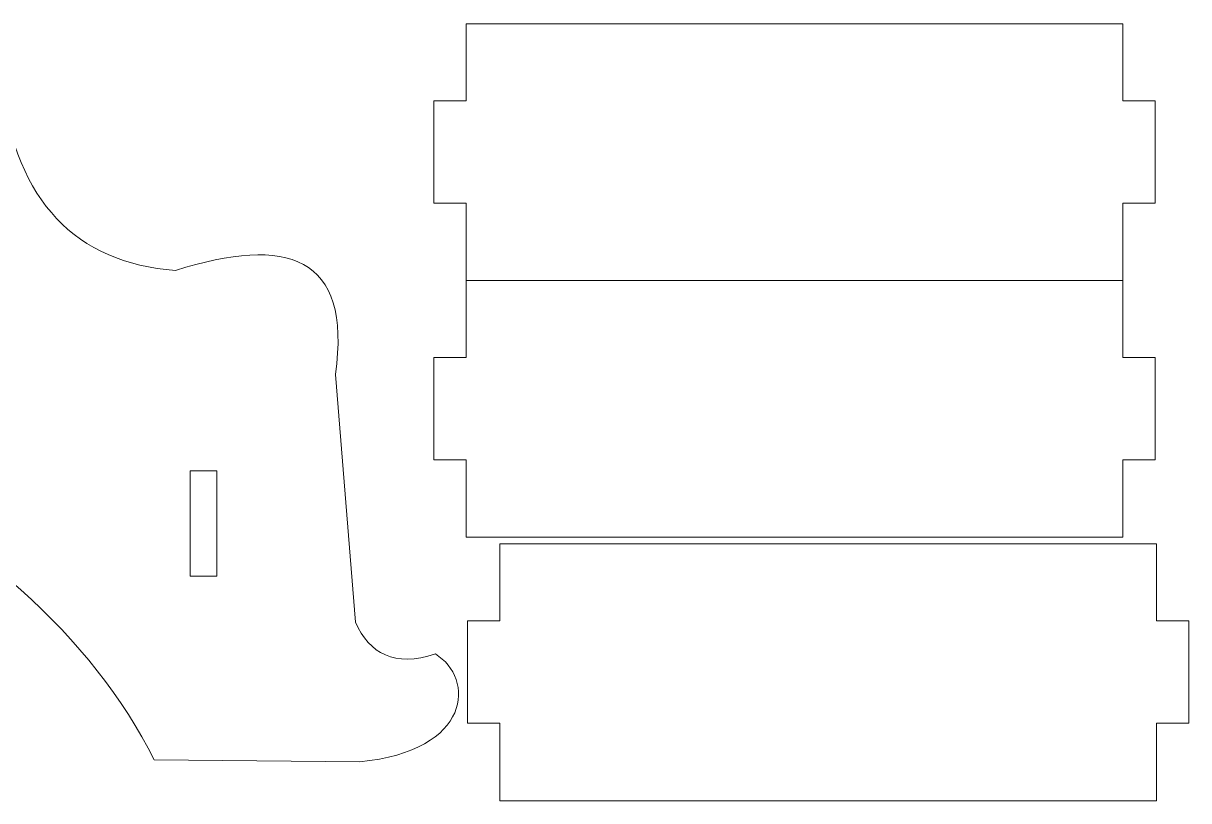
# Model space of a CAD drawing. Header units: inches. Extents: x -31.9 to -12.7, y 37 to 58.3.
# Drawn here: x -21.825 to -17.853, y 37.033 to 39.685 of the extents above; entities that cross this region are included whole.
import ezdxf

# ---------------------------------------------------------------- set-up
doc = ezdxf.new("R2010")
doc.units = ezdxf.units.IN
doc.header["$MEASUREMENT"] = 0
doc.layers.add('Layer 1', color=7, linetype='Continuous')

msp = doc.modelspace()

# ---------------------------------------------------------------- linework, layer by layer
at = {"layer": 'Layer 1', "color": 1, "lineweight": 20}
for points, knots in [([(-25.9559, 53.1147), (-29.8494, 52.5202), (-31.9297, 48.6186), (-31.5521, 45.9322), (-31.5521, 45.9322), (-31.1745, 43.2458), (-29.5653, 41.5432), (-27.0747, 40.3191), (-27.0747, 40.3191), (-27.0747, 40.3191), (-27.0441, 39.4683), (-27.0441, 39.4683), (-27.0441, 39.4683), (-27.0971, 39.0787), (-27.2931, 38.8678), (-27.6367, 38.8416), (-27.6367, 38.8416), (-28.0154, 38.9616), (-28.2391, 38.8942), (-28.1817, 38.4873), (-28.1817, 38.4873), (-28.1817, 38.4873), (-28.2498, 37.6426), (-28.2498, 37.6426), (-28.2498, 37.6426), (-28.298, 37.5337), (-28.3833, 37.4881), (-28.5223, 37.5336), (-28.5223, 37.5336), (-28.6574, 37.4519), (-28.6495, 37.2032), (-28.2635, 37.1658), (-28.2635, 37.1658), (-28.2635, 37.1658), (-27.4957, 37.1697), (-27.4957, 37.1697), (-27.4957, 37.1697), (-27.076, 38.0108), (-25.8653, 38.6187), (-24.4369, 38.6187), (-24.4369, 38.6187), (-23.0101, 38.6187), (-21.8005, 38.0122), (-21.3794, 37.1726), (-21.3794, 37.1726), (-21.3794, 37.1726), (-20.6798, 37.1658), (-20.6798, 37.1658), (-20.6798, 37.1658), (-20.2938, 37.2032), (-20.2858, 37.4519), (-20.4209, 37.5336), (-20.4209, 37.5336), (-20.5599, 37.4881), (-20.6452, 37.5337), (-20.6934, 37.6426), (-20.6934, 37.6426), (-20.6934, 37.6426), (-20.7615, 38.4873), (-20.7615, 38.4873), (-20.7615, 38.4873), (-20.7042, 38.8942), (-20.9278, 38.9616), (-21.3065, 38.8416), (-21.3065, 38.8416), (-21.6502, 38.8678), (-21.8461, 39.0787), (-21.8991, 39.4683), (-21.8991, 39.4683), (-21.8991, 39.4683), (-21.8594, 40.6551), (-21.8594, 40.6551), (-21.8594, 40.6551), (-20.2534, 41.3862), (-18.9994, 42.6679), (-18.344, 44.2135), (-18.344, 44.2135), (-18.7663, 43.9401), (-19.227, 43.7186), (-19.7183, 43.5588), (-19.7183, 43.5588), (-20.1065, 43.4325), (-20.5136, 43.3448), (-20.9359, 43.3006), (-20.9359, 43.3006), (-24.1812, 42.9608), (-27.0876, 45.3161), (-27.4274, 48.5615), (-27.4274, 48.5615), (-27.6081, 50.2865), (-27.0272, 51.9158), (-25.9559, 53.1147)], [0, 0, 0, 0, 0.041667, 0.041667, 0.041667, 0.041667, 0.083333, 0.083333, 0.083333, 0.083333, 0.125, 0.125, 0.125, 0.125, 0.166667, 0.166667, 0.166667, 0.166667, 0.208333, 0.208333, 0.208333, 0.208333, 0.25, 0.25, 0.25, 0.25, 0.291667, 0.291667, 0.291667, 0.291667, 0.333333, 0.333333, 0.333333, 0.333333, 0.375, 0.375, 0.375, 0.375, 0.416667, 0.416667, 0.416667, 0.416667, 0.458333, 0.458333, 0.458333, 0.458333, 0.5, 0.5, 0.5, 0.5, 0.541667, 0.541667, 0.541667, 0.541667, 0.583333, 0.583333, 0.583333, 0.583333, 0.625, 0.625, 0.625, 0.625, 0.666667, 0.666667, 0.666667, 0.666667, 0.708333, 0.708333, 0.708333, 0.708333, 0.75, 0.75, 0.75, 0.75, 0.791667, 0.791667, 0.791667, 0.791667, 0.833333, 0.833333, 0.833333, 0.833333, 0.875, 0.875, 0.875, 0.875, 0.916667, 0.916667, 0.916667, 0.916667, 1, 1, 1, 1]), ([(-18.0779, 39.0715), (-18.0779, 39.0715), (-18.0779, 38.8072), (-18.0779, 38.8072), (-18.0779, 38.8072), (-18.0779, 38.8072), (-20.3159, 38.8072), (-20.3159, 38.8072), (-20.3159, 38.8072), (-20.3159, 38.8072), (-20.3159, 39.0715), (-20.3159, 39.0715), (-20.3159, 39.0715), (-20.3159, 39.0715), (-20.4261, 39.0715), (-20.4261, 39.0715), (-20.4261, 39.0715), (-20.4261, 39.0715), (-20.4261, 39.4205), (-20.4261, 39.4205), (-20.4261, 39.4205), (-20.4261, 39.4205), (-20.3159, 39.4205), (-20.3159, 39.4205), (-20.3159, 39.4205), (-20.3159, 39.4205), (-20.3159, 39.6827), (-20.3159, 39.6827), (-20.3159, 39.6827), (-20.3159, 39.6827), (-18.0779, 39.6827), (-18.0779, 39.6827), (-18.0779, 39.6827), (-18.0779, 39.6827), (-18.0779, 39.4205), (-18.0779, 39.4205), (-18.0779, 39.4205), (-18.0779, 39.4205), (-17.9676, 39.4205), (-17.9676, 39.4205), (-17.9676, 39.4205), (-17.9676, 39.4205), (-17.9676, 39.0715), (-17.9676, 39.0715), (-17.9676, 39.0715), (-17.9676, 39.0715), (-17.9676, 39.0715), (-17.9676, 39.0715), (-17.9676, 39.0715), (-17.9676, 39.0715), (-18.0779, 39.0715), (-18.0779, 39.0715)], [0, 0, 0, 0, 0.071429, 0.071429, 0.071429, 0.071429, 0.142857, 0.142857, 0.142857, 0.142857, 0.214286, 0.214286, 0.214286, 0.214286, 0.285714, 0.285714, 0.285714, 0.285714, 0.357143, 0.357143, 0.357143, 0.357143, 0.428571, 0.428571, 0.428571, 0.428571, 0.5, 0.5, 0.5, 0.5, 0.571429, 0.571429, 0.571429, 0.571429, 0.642857, 0.642857, 0.642857, 0.642857, 0.714286, 0.714286, 0.714286, 0.714286, 0.785714, 0.785714, 0.785714, 0.785714, 0.857143, 0.857143, 0.857143, 0.857143, 1, 1, 1, 1]), ([(-18.0779, 38.8072), (-18.0779, 38.8072), (-18.0779, 38.5449), (-18.0779, 38.5449), (-18.0779, 38.5449), (-18.0779, 38.5449), (-17.9676, 38.5449), (-17.9676, 38.5449), (-17.9676, 38.5449), (-17.9676, 38.5449), (-17.9676, 38.196), (-17.9676, 38.196), (-17.9676, 38.196), (-17.9676, 38.196), (-17.9676, 38.196), (-17.9676, 38.196), (-17.9676, 38.196), (-17.9676, 38.196), (-18.0779, 38.196), (-18.0779, 38.196), (-18.0779, 38.196), (-18.0779, 38.196), (-18.0779, 37.9316), (-18.0779, 37.9316), (-18.0779, 37.9316), (-18.0779, 37.9316), (-20.3159, 37.9316), (-20.3159, 37.9316), (-20.3159, 37.9316), (-20.3159, 37.9316), (-20.3159, 38.196), (-20.3159, 38.196), (-20.3159, 38.196), (-20.3159, 38.196), (-20.4261, 38.196), (-20.4261, 38.196), (-20.4261, 38.196), (-20.4261, 38.196), (-20.4261, 38.5449), (-20.4261, 38.5449), (-20.4261, 38.5449), (-20.4261, 38.5449), (-20.3159, 38.5449), (-20.3159, 38.5449), (-20.3159, 38.5449), (-20.3159, 38.5449), (-20.3159, 38.8072), (-20.3159, 38.8072)], [0, 0, 0, 0, 0.076923, 0.076923, 0.076923, 0.076923, 0.153846, 0.153846, 0.153846, 0.153846, 0.230769, 0.230769, 0.230769, 0.230769, 0.307692, 0.307692, 0.307692, 0.307692, 0.384615, 0.384615, 0.384615, 0.384615, 0.461538, 0.461538, 0.461538, 0.461538, 0.538462, 0.538462, 0.538462, 0.538462, 0.615385, 0.615385, 0.615385, 0.615385, 0.692308, 0.692308, 0.692308, 0.692308, 0.769231, 0.769231, 0.769231, 0.769231, 0.846154, 0.846154, 0.846154, 0.846154, 1, 1, 1, 1]), ([(-21.2566, 37.7993), (-21.2566, 37.7993), (-21.2566, 38.158), (-21.2566, 38.158), (-21.2566, 38.158), (-21.2566, 38.158), (-21.1661, 38.158), (-21.1661, 38.158), (-21.1661, 38.158), (-21.1661, 38.158), (-21.1661, 37.7993), (-21.1661, 37.7993), (-21.1661, 37.7993), (-21.1661, 37.7993), (-21.2566, 37.7993), (-21.2566, 37.7993)], [0, 0, 0, 0, 0.2, 0.2, 0.2, 0.2, 0.4, 0.4, 0.4, 0.4, 0.6, 0.6, 0.6, 0.6, 1, 1, 1, 1]), ([(-17.9632, 37.0332), (-17.9632, 37.0332), (-17.9632, 37.2975), (-17.9632, 37.2975), (-17.9632, 37.2975), (-17.9632, 37.2975), (-17.853, 37.2975), (-17.853, 37.2975), (-17.853, 37.2975), (-17.853, 37.2975), (-17.853, 37.2975), (-17.853, 37.2975), (-17.853, 37.2975), (-17.853, 37.2975), (-17.853, 37.6465), (-17.853, 37.6465), (-17.853, 37.6465), (-17.853, 37.6465), (-17.9632, 37.6465), (-17.9632, 37.6465), (-17.9632, 37.6465), (-17.9632, 37.6465), (-17.9632, 37.9087), (-17.9632, 37.9087), (-17.9632, 37.9087), (-17.9632, 37.9087), (-20.2012, 37.9087), (-20.2012, 37.9087), (-20.2012, 37.9087), (-20.2012, 37.9087), (-20.2012, 37.6465), (-20.2012, 37.6465), (-20.2012, 37.6465), (-20.2012, 37.6465), (-20.3114, 37.6465), (-20.3114, 37.6465), (-20.3114, 37.6465), (-20.3114, 37.6465), (-20.3114, 37.2975), (-20.3114, 37.2975), (-20.3114, 37.2975), (-20.3114, 37.2975), (-20.2012, 37.2975), (-20.2012, 37.2975), (-20.2012, 37.2975), (-20.2012, 37.2975), (-20.2012, 37.0332), (-20.2012, 37.0332), (-20.2012, 37.0332), (-20.2012, 37.0332), (-17.9632, 37.0332), (-17.9632, 37.0332)], [0, 0, 0, 0, 0.071429, 0.071429, 0.071429, 0.071429, 0.142857, 0.142857, 0.142857, 0.142857, 0.214286, 0.214286, 0.214286, 0.214286, 0.285714, 0.285714, 0.285714, 0.285714, 0.357143, 0.357143, 0.357143, 0.357143, 0.428571, 0.428571, 0.428571, 0.428571, 0.5, 0.5, 0.5, 0.5, 0.571429, 0.571429, 0.571429, 0.571429, 0.642857, 0.642857, 0.642857, 0.642857, 0.714286, 0.714286, 0.714286, 0.714286, 0.785714, 0.785714, 0.785714, 0.785714, 0.857143, 0.857143, 0.857143, 0.857143, 1, 1, 1, 1])]:
    msp.add_open_spline(points, degree=3, knots=knots, dxfattribs=at)

doc.saveas('drawing.dxf')
